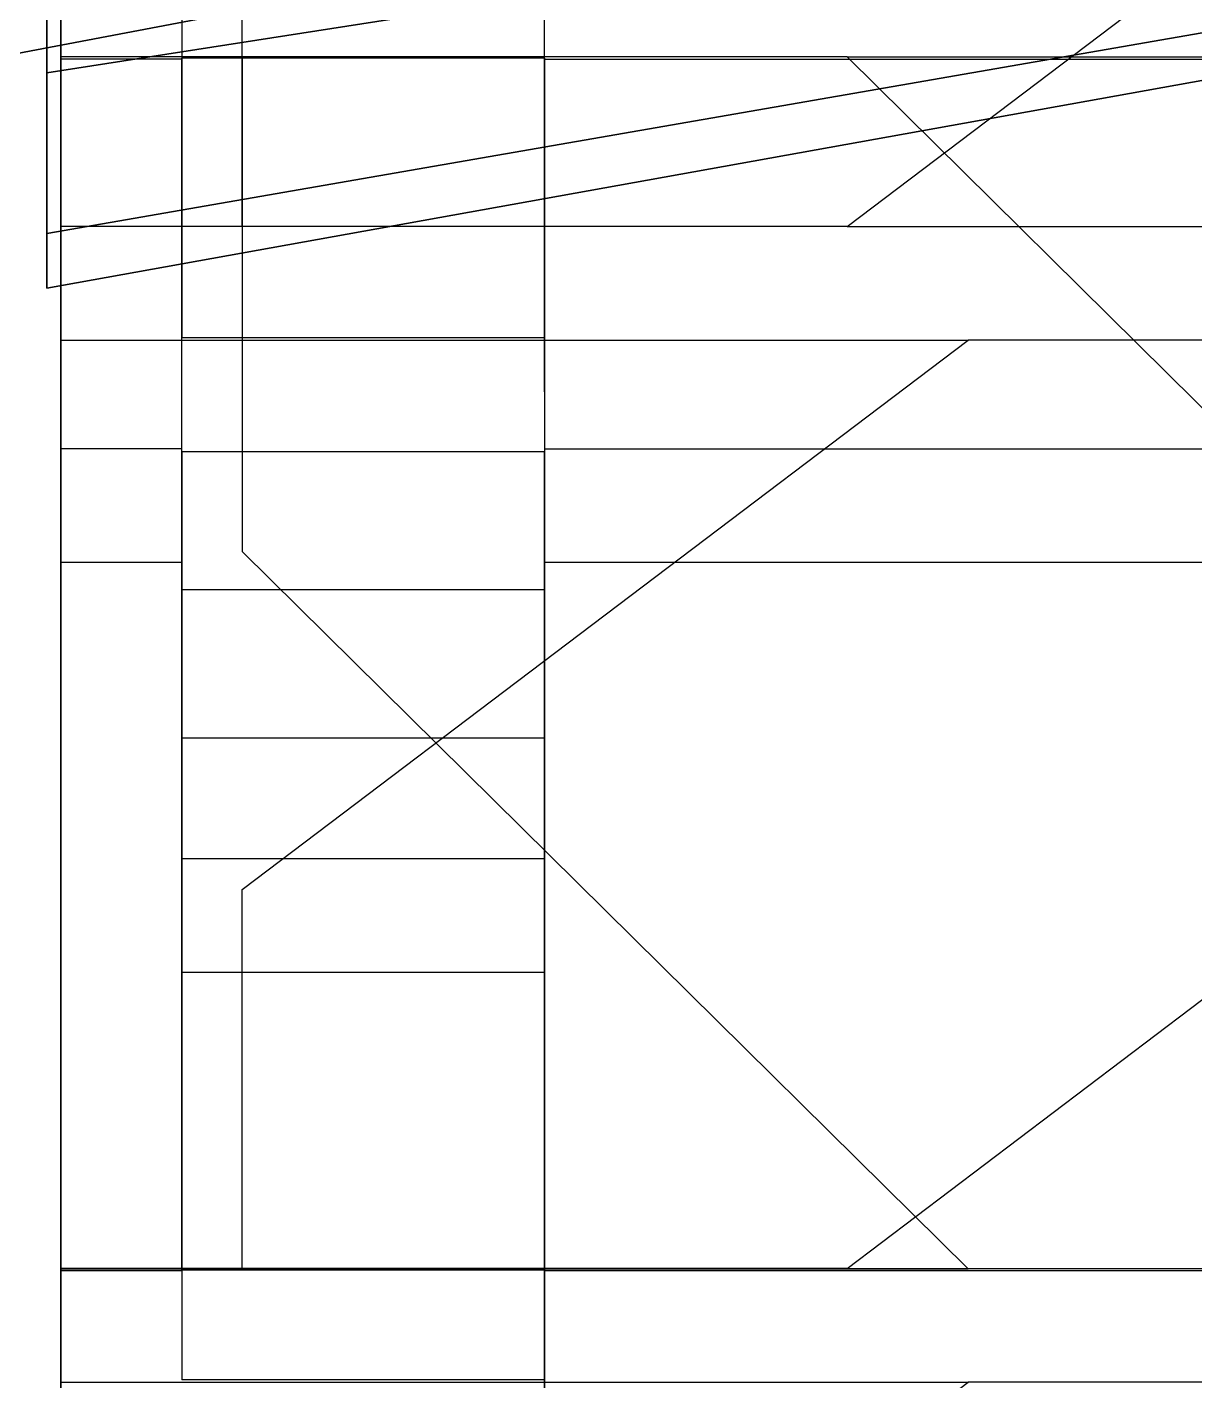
# Model space of a CAD drawing. Extents: x -54 to 215, y -235 to 116.
# Drawn here: x 84.58 to 89.3, y 0.74 to 6.21 of the extents above; entities that cross this region are included whole.
import ezdxf

# ---------------------------------------------------------------- set-up
doc = ezdxf.new("R2010")
doc.units = 0
doc.layers.get('0').update_dxf_attribs({"linetype": 'CONTINUOUS'})
doc.layers.add('A', color=7, linetype='CONTINUOUS')
doc.layers.add('C', color=7, linetype='CONTINUOUS')

# ---------------------------------------------------------------- blocks, each defined once
blk = doc.blocks.new('M-1-01')
at = {"color": 0, "invisible_edges": 15}
blk.add_3dface([(-61.6332, 8.7311, 11.5), (-61.6332, -12.1401, 11.5), (-80.6332, -12.1401, 11.5), (-80.6332, 8.7311, 11.5)], dxfattribs=at)
at = {"layer": 'A', "color": 0, "invisible_edges": 15}
blk.add_3dface([(-59.6332, -12.1401, 11.5), (-59.6332, -27.1401, 11.5), (-80.6332, -27.1401, 11.5), (-80.6332, -12.1401, 11.5)], dxfattribs=at)
blk = doc.blocks.new('M-1-06')
at = {"color": 0}
for p, q in [((-5.9801, 7.4644, 1.4), (5.0199, 7.4644, 1.4)), ((0.7699, 7.4644), (3.2699, 7.4644)), ((6.2699, 4.5644), (3.2699, 7.4644)), ((7.0199, 7.4644), (3.2699, 7.4644)), ((6.5199, 7.4644, 0.7), (5.0199, 7.4644, 0.7)), ((5.0199, 2.5644, 0.7), (5.0199, 7.4644, 0.7)), ((6.5199, 7.4644, 0.7), (6.5199, 2.5644, 0.7)), ((6.5199, 7.4644, 1.4), (7.0199, 7.4644, 1.4)), ((3.7699, 2.5644), (0.7699, 5.4644)), ((5.0199, 5.3144, 0.7), (6.5199, 5.3144, 0.7)), ((5.0199, 5.3144, 1.2), (5.0199, 4.7144, 1.2)), ((6.5199, 5.3144, 1.2), (6.5199, 4.7144, 1.2)), ((5.0199, 4.7144, 0.7), (6.5199, 4.7144, 0.7)), ((6.2699, 2.5644), (6.2699, 4.5644)), ((5.0199, 2.5644, 1.4), (-5.9801, 2.5644, 1.4)), ((3.7699, 2.5644), (-0.1301, 2.5644)), ((3.7699, 2.5644), (6.2699, 2.5644)), ((5.0199, 2.5644, 0.7), (6.5199, 2.5644, 0.7)), ((6.2699, 2.5644), (7.0199, 2.5644)), ((6.5199, 2.5644, 1.4), (7.0199, 2.5644, 1.4))]:
    blk.add_line(p, q, dxfattribs=at)
at = {"color": 0, "extrusion": (1, -1.22406e-16, -1.83664e-16)}
for centre in [(6.7644, 0.7, 7.0199), (3.2644, 0.7, 7.0199)]:
    blk.add_circle(centre, 0.65, dxfattribs=at)
for centre in [(6.7644, 0.7, 5.0199), (3.2644, 0.7, 5.0199)]:
    blk.add_arc(centre, 0.65, 0, 180, dxfattribs=at)
at = {"color": 0, "invisible_edges": 15}
for points in [[(5.0199, 7.4644, 0.7), (5.0199, 7.4644, 1.4), (-5.9801, 7.4644, 1.4), (-5.9801, 7.4644, 0.7)], [(5.0199, 7.4644, 1.4), (5.0199, 2.5644, 1.4), (-5.9801, 2.5644, 1.4), (-5.9801, 7.4644, 1.4)], [(7.0199, 7.4644, 0.7), (7.0199, 7.4644), (-0.1301, 7.4644), (-0.1301, 7.4644, 0.7)], [(-0.1301, 7.4644, 0.7), (-0.1301, 7.4644), (7.0199, 7.4644), (7.0199, 7.4644, 0.7)], [(0.0699, 7.4644), (7.0199, 7.4644), (7.0199, 2.5644), (0.0699, 2.5644)], [(0.7699, 7.4644, -0.6), (3.2699, 7.4644, -0.6), (3.7699, 2.5644, -0.6), (0.7699, 5.4644, -0.6)], [(6.2699, 2.5644, -0.6), (3.7699, 2.5644, -0.6), (3.2699, 7.4644, -0.6), (6.2699, 4.5644, -0.6)], [(6.5199, 2.5644, 0.7), (5.0199, 2.5644, 0.7), (5.0199, 7.4644, 0.7), (6.5199, 7.4644, 0.7)], [(7.0199, 7.4644, 0.7), (7.0199, 7.4644, 1.4), (6.5199, 7.4644, 1.4), (6.5199, 7.4644, 0.7)], [(6.5199, 7.4644, 1.4), (6.5199, 2.5644, 1.4), (7.0199, 2.5644, 1.4), (7.0199, 7.4644, 1.4)], [(5.0199, 5.3144, 1.2), (5.0199, 4.7144, 1.2), (6.5199, 4.7144, 1.2), (6.5199, 5.3144, 1.2)], [(5.0199, 2.5644, 0.7), (5.0199, 2.5644, 1.4), (-5.9801, 2.5644, 1.4), (-5.9801, 2.5644, 0.7)], [(-0.1301, 2.5644, 0.7), (-0.1301, 2.5644), (7.0199, 2.5644), (7.0199, 2.5644, 0.7)], [(7.0199, 2.5644, 0.7), (7.0199, 2.5644, 1.4), (6.5199, 2.5644, 1.4), (6.5199, 2.5644, 0.7)]]:
    blk.add_3dface(points, dxfattribs=at)
at = {"layer": 'A', "color": 0}
blk.add_line((7.0199, 2.5644), (7.0199, 7.4644), dxfattribs=at)
at = {"color": 0}
mesh = blk.add_polymesh((2, 7), dxfattribs=at)
for k, corner in enumerate([(7.0199, 7.4644), (7.0199, 7.4644), (7.0199, 7.4644), (7.0199, 7.4644), (7.0199, 7.4644), (7.0199, 7.4644), (7.0199, 7.4644), (7.0199, 7.4644), (7.0199, 7.6144), (7.0199, 7.7242), (7.0199, 7.7644), (7.0199, 7.7242), (7.0199, 7.6144), (7.0199, 7.4644)]):
    mesh.set_mesh_vertex(divmod(k, 7), corner)
mesh = blk.add_polymesh((2, 7), dxfattribs=at)
for k, corner in enumerate([(7.0199, 2.5644), (7.0199, 2.5644), (7.0199, 2.5644), (7.0199, 2.5644), (7.0199, 2.5644), (7.0199, 2.5644), (7.0199, 2.5644), (7.0199, 2.5644), (7.0199, 2.4144), (7.0199, 2.3046), (7.0199, 2.2644), (7.0199, 2.3046), (7.0199, 2.4144), (7.0199, 2.5644)]):
    mesh.set_mesh_vertex(divmod(k, 7), corner)
blk = doc.blocks.new('M-1-061')
at = {"color": 0, "extrusion": (3.76171e-17, -0.642788, 0.766044)}
for p in [(59.6601, 129.206, -143.605), (59.6601, 123.706, -143.605), (59.6601, 118.206, -143.605)]:
    blk.add_blockref('M-1-06', p, dxfattribs=at)
at = {"color": 0, "extrusion": (3.21571e-16, -0.006109, -0.999981), "rotation": 180}
for p in [(-59.6601, 196.4829, -3.233), (-59.6601, 190.9829, -3.233)]:
    blk.add_blockref('M-1-06', p, dxfattribs=at)
blk = doc.blocks.new('041')
at = {"color": 0}
mesh = blk.add_polymesh((2, 24), dxfattribs=dict(at, n_close=True))
for k, corner in enumerate([(-13.85, 0), (-13.85, 1.3847), (-13.85, 2.675), (-13.85, 3.783), (-13.85, 4.6332), (-13.85, 5.1677), (-13.85, 5.35), (-13.85, 5.1677), (-13.85, 4.6332), (-13.85, 3.783), (-13.85, 2.675), (-13.85, 1.3847), (-13.85, 0), (-13.85, -1.3847), (-13.85, -2.675), (-13.85, -3.783), (-13.85, -4.6332), (-13.85, -5.1677), (-13.85, -5.35), (-13.85, -5.1677), (-13.85, -4.6332), (-13.85, -3.783), (-13.85, -2.675), (-13.85, -1.3847), (-7.455, 0), (-7.455, 1.6823), (-7.455, 3.25), (-7.455, 4.5962), (-7.455, 5.6292), (-7.455, 6.2785), (-7.455, 6.5), (-7.455, 6.2785), (-7.455, 5.6292), (-7.455, 4.5962), (-7.455, 3.25), (-7.455, 1.6823), (-7.455, 0), (-7.455, -1.6823), (-7.455, -3.25), (-7.455, -4.5962), (-7.455, -5.6292), (-7.455, -6.2785), (-7.455, -6.5), (-7.455, -6.2785), (-7.455, -5.6292), (-7.455, -4.5962), (-7.455, -3.25), (-7.455, -1.6823)]):
    mesh.set_mesh_vertex(divmod(k, 24), corner)
at = {"layer": 'C', "color": 0}
mesh = blk.add_polymesh((2, 18), dxfattribs=dict(at, n_close=True))
for k, corner in enumerate([(-12.455, 0), (-12.455, 1.5904), (-12.455, 2.989), (-12.455, 4.027), (-12.455, 4.5794), (-12.455, 4.5794), (-12.455, 4.027), (-12.455, 2.989), (-12.455, 1.5904), (-12.455, 0), (-12.455, -1.5904), (-12.455, -2.989), (-12.455, -4.027), (-12.455, -4.5794), (-12.455, -4.5794), (-12.455, -4.027), (-12.455, -2.989), (-12.455, -1.5904), (-5.705, 0), (-5.705, 2.035), (-5.705, 3.8246), (-5.705, 5.1529), (-5.705, 5.8596), (-5.705, 5.8596), (-5.705, 5.1529), (-5.705, 3.8246), (-5.705, 2.035), (-5.705, 0), (-5.705, -2.035), (-5.705, -3.8246), (-5.705, -5.1529), (-5.705, -5.8596), (-5.705, -5.8596), (-5.705, -5.1529), (-5.705, -3.8246), (-5.705, -2.035)]):
    mesh.set_mesh_vertex(divmod(k, 18), corner)
blk = doc.blocks.new('M-1-05')
at = {"color": 0}
for name, p, xscale in [('041', (-83.85, 199.5, -7.6), -1), ('M-1-061', (-11.0927, 0), -0.9784946237000001)]:
    blk.add_blockref(name, p, dxfattribs=dict(at, xscale=xscale))

msp = doc.modelspace()

# ---------------------------------------------------------------- block references
at = {"color": 0}
msp.add_blockref('M-1-05', (161.0546, -187.8457), dxfattribs=at)
at = {"color": 0, "extrusion": (3.86209e-19, -0.002094, 0.999998)}
msp.add_blockref('M-1-01', (161.9379, 14.0087, 5.3272), dxfattribs=at)

doc.saveas('drawing.dxf')
